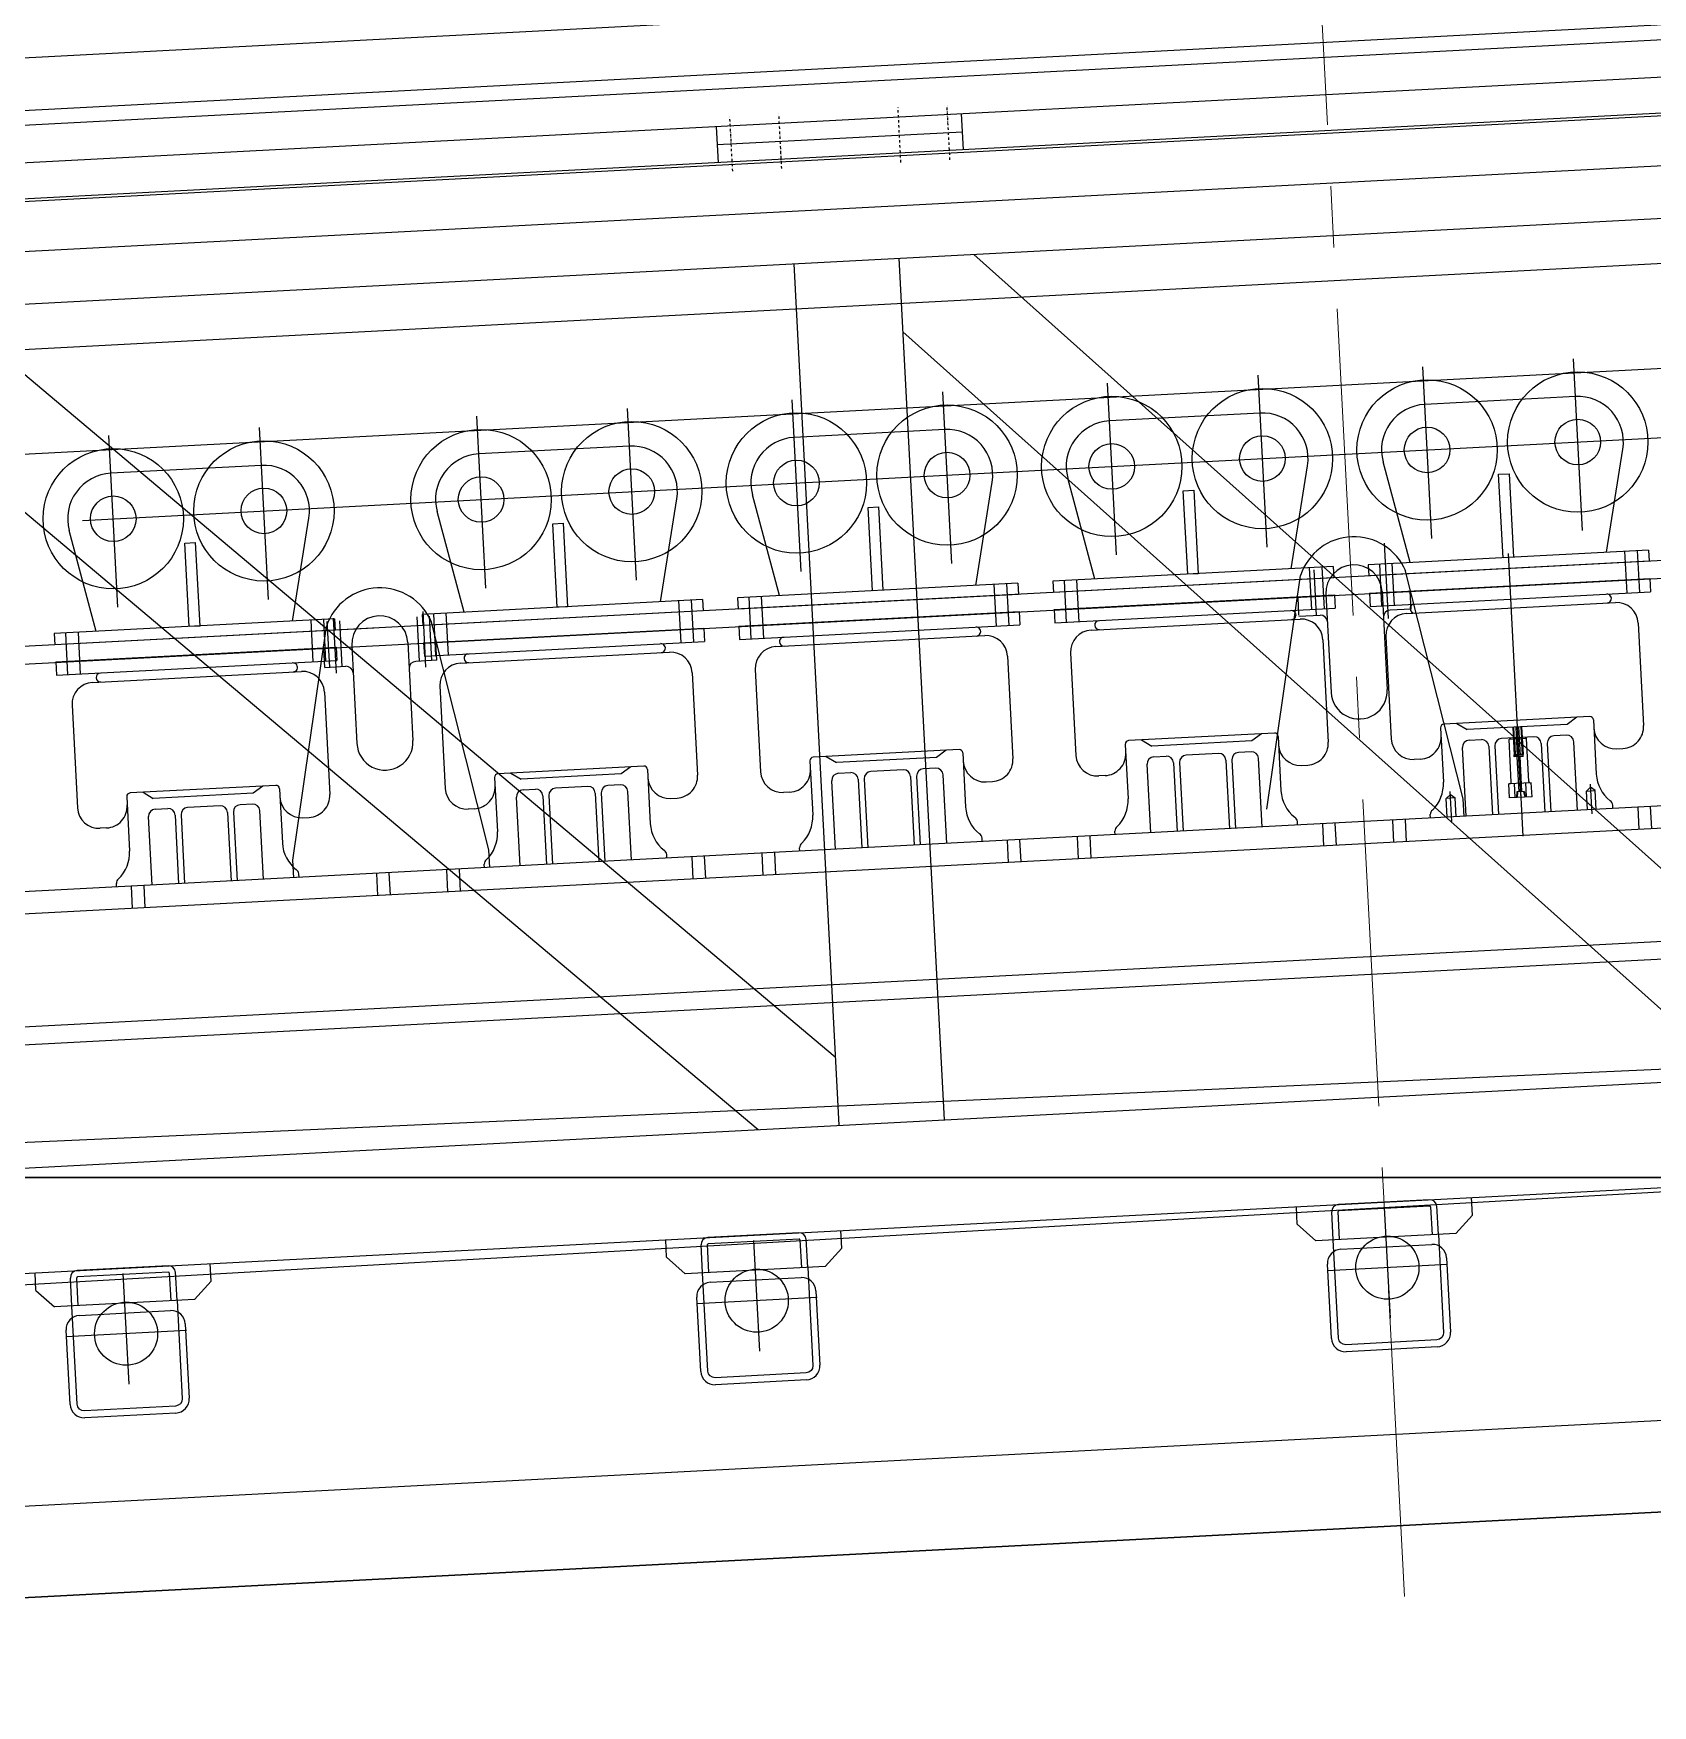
# Model space of a CAD drawing. Extents: x -114252 to 133381, y -28335 to 130380.
# Drawn here: x 36785 to 39092, y 8248 to 10630 of the extents above; entities that cross this region are included whole.
import ezdxf

# ---------------------------------------------------------------- set-up
doc = ezdxf.new("R2010")
doc.units = 0
doc.header["$LTSCALE"] = 3.5
doc.header["$MEASUREMENT"] = 0
doc.linetypes.add('CENTER', pattern=[2, 1.25, -0.25, 0.25, -0.25])
doc.linetypes.add('DASHDOTX2', pattern=[2, 1, -0.5, 0, -0.5])
doc.layers.get('0').update_dxf_attribs({"linetype": 'CONTINUOUS'})
doc.layers.add('_REFERENCE', color=253, linetype='CONTINUOUS')
doc.layers.add('piplayeq', color=200, linetype='CONTINUOUS')
doc.layers.add('CENTRELINES', color=1, linetype='CENTER', lineweight=5)

# ---------------------------------------------------------------- blocks, each defined once
blk = doc.blocks.new('tensioner_profile')
for p, q in [((-2045.000000000262, -415.967948809164), (2045.000000000262, -415.967948809164)), ((-2036.376327548016, -512.156778659926), (2177.10071664596, -512.156778659963)), ((-2036.376327548016, -620.627546047239), (2177.10071664596, -620.627546047275)), ((-2045.000000000277, -766.767948809167), (2020.000000000277, -766.767948809167)), ((-1979.976918208748, -766.767948809167), (-770.000000000277, -1898.141450467752)), ((-770.000000000277, -766.767948809167), (-770.000000000291, -1995.967948809193)), ((-620.000000000277, -766.767948809167), (-620.000000000277, -1995.967948809193)), ((-512.913145685292, -766.767948809167), (620.000000000277, -1890.913273956489)), ((-2245.091955068056, -830.996788437922), (2294.550709984309, -830.769083395942)), ((-620.000000000291, -871.822623661879), (512.913145685307, -1995.967948809193)), ((-2045.000000000277, -911.326267886434), (-885.001647096186, -1995.967948809193)), ((-1542.50000000064, -1205.10841382236), (-1542.50000000064, -960.040451464302)), ((-1017.50000000064, -1205.10841382236), (-1017.50000000064, -960.040451464302)), ((-567.50000000064, -1205.10841382236), (-567.50000000064, -960.040451464302)), ((-117.50000000064, -1205.10841382236), (-117.50000000064, -960.040451464302)), ((332.49999999936, -1205.10841382236), (332.49999999936, -960.040451464302)), ((2294.558233870834, -980.367396933856), (-2245.084431181545, -980.595101975829)), ((-1542.50000000064, -1013.824432643327), (-1757.50000000067, -1013.824432643327)), ((-1017.50000000064, -1013.824432643327), (-1232.50000000067, -1013.824432643327)), ((-567.50000000064, -1013.824432643327), (-782.500000000669, -1013.824432643327)), ((-117.50000000064, -1013.824432643327), (-332.500000000669, -1013.824432643327)), ((332.49999999936, -1013.824432643327), (117.499999999331, -1013.824432643327)), ((-1790.000000000699, -1237.824432643334), (-1821.065727650159, -1092.403765042021)), ((-1510.000000000582, -1237.824432643334), (-1478.934272351122, -1092.403765042021)), ((-1265.000000000699, -1237.824432643334), (-1296.065727650159, -1092.403765042021)), ((-985.000000000582, -1237.824432643334), (-953.934272351122, -1092.403765042021)), ((-815.000000000699, -1237.824432643334), (-846.065727650159, -1092.403765042021)), ((-535.000000000582, -1237.824432643334), (-503.934272351122, -1092.403765042021)), ((-365.000000000699, -1237.824432643334), (-396.065727650159, -1092.403765042021)), ((-85.000000000582, -1237.824432643334), (-53.934272351122, -1092.403765042021)), ((84.999999999302, -1237.824432643334), (53.934272349841, -1092.403765042021)), ((364.999999999418, -1237.824432643334), (396.065727648878, -1092.403765042021)), ((49.999999999243, -1315.675205511907), (49.999999999331, -1208.471269528527)), ((-1834.000000000648, -1237.824432643334), (-1834.000000000699, -1297.32443264209)), ((-1816.000000000633, -1237.824432643335), (-1816.000000000699, -1297.32443264209)), ((-1484.00000000067, -1237.824432643334), (-1484.00000000072, -1297.324432642091)), ((-1466.00000000067, -1237.824432643334), (-1466.000000000728, -1297.32443264209)), ((-1451.500000000437, -1314.940826144688), (-1451.500000000437, -1236.581275999626)), ((-1323.500000000459, -1313.128981223797), (-1323.500000000459, -1233.872627527038)), ((-1309.00000000064, -1237.824432643334), (-1309.000000000691, -1297.32443264209)), ((-1291.000000000648, -1237.824432643334), (-1291.000000000699, -1297.32443264209)), ((-959.000000000669, -1237.824432643335), (-959.00000000072, -1297.324432642091)), ((-941.000000000669, -1237.824432643335), (-941.000000000728, -1297.324432642091)), ((-859.000000000633, -1237.824432643335), (-859.000000000699, -1297.324432642091)), ((-841.00000000064, -1237.824432643335), (-841.000000000691, -1297.324432642091)), ((-509.000000000669, -1237.824432643334), (-509.000000000728, -1297.32443264209)), ((-491.000000000669, -1237.824432643334), (-491.000000000728, -1297.32443264209)), ((-409.00000000064, -1237.824432643334), (-409.000000000699, -1297.32443264209)), ((-391.00000000064, -1237.824432643334), (-391.000000000699, -1297.32443264209)), ((-59.000000000662, -1237.824432643335), (-59.000000000728, -1297.324432642091)), ((-41.000000000669, -1237.824432643334), (-41.000000000728, -1297.324432642091)), ((40.99999999936, -1237.824432643334), (40.999999999309, -1297.32443264209)), ((58.999999999367, -1237.824432643334), (58.999999999302, -1297.32443264209)), ((390.999999999331, -1237.824432643334), (390.999999999272, -1297.32443264209)), ((408.999999999331, -1237.824432643334), (408.999999999272, -1297.32443264209)), ((2309.999999999782, -1253.824432642105), (-2310.000000000219, -1253.824432642105)), ((-1527.500000000437, -1578.074432642112), (-1462.10375480284, -1247.840531081151)), ((-1460.500000000437, -1306.036277563058), (-1460.500000000451, -1241.124432642101)), ((-1442.500000000444, -1306.036277563072), (-1442.500000000444, -1241.124432642101)), ((-1332.500000000451, -1304.224432642179), (-1332.500000000466, -1241.124432642101)), ((-1314.500000000466, -1304.224432642164), (-1314.500000000459, -1241.124432642101)), ((-1247.500000000437, -1578.074432642097), (-1312.896245198026, -1247.840531081151)), ((-137.257067487168, -1578.074432642112), (-71.860822289571, -1247.840531081151)), ((-52.257067487175, -1306.036277563072), (-52.257067487175, -1241.1244326421)), ((142.74293251284, -1578.074432642097), (77.346687315236, -1247.840531081151)), ((2309.999999999782, -1279.224432642106), (-2310.000000000219, -1279.224432642106)), ((-1850.000000000713, -1278.274432642102), (-1850.000000000728, -1297.324432642091)), ((-1850.000000000713, -1278.274432642102), (-1450.000000000735, -1278.274432642103)), ((-1467.500000000451, -1306.036277563072), (-1467.500000000459, -1279.224432642106)), ((-1450.000000000706, -1278.274432642102), (-1450.000000000728, -1297.32443264209)), ((-1427.500000000429, -1276.724432642107), (-1427.500000000437, -1416.724432642107)), ((-1347.500000000429, -1276.724432642106), (-1347.500000000444, -1416.724432642107)), ((-1325.000000000713, -1278.274432642102), (-1325.00000000072, -1297.324432642091)), ((-1325.000000000713, -1278.274432642102), (-925.000000000742, -1278.274432642102)), ((-1307.500000000451, -1304.224432642179), (-1307.500000000451, -1279.224432642107)), ((-925.000000000713, -1278.274432642103), (-925.000000000728, -1297.32443264209)), ((-875.000000000713, -1278.274432642103), (-875.00000000072, -1297.32443264209)), ((-875.000000000713, -1278.274432642103), (-475.000000000742, -1278.274432642102)), ((-475.000000000713, -1278.274432642102), (-475.000000000728, -1297.324432642091)), ((-425.000000000713, -1278.274432642102), (-425.000000000728, -1297.32443264209)), ((-425.000000000713, -1278.274432642102), (-25.000000000735, -1278.274432642102)), ((-77.257067487182, -1304.224432642179), (-77.257067487182, -1279.224432642107)), ((-37.257067487168, -1276.724432642106), (-37.257067487168, -1416.724432642107)), ((-25.000000000706, -1278.274432642102), (-25.000000000728, -1297.32443264209)), ((24.999999999294, -1278.274432642103), (24.999999999272, -1297.32443264209)), ((24.999999999294, -1278.274432642103), (424.999999999258, -1278.274432642102)), ((42.74293251284, -1276.724432642107), (42.742932512825, -1416.724432642106)), ((82.742932512825, -1304.224432642179), (82.742932512818, -1279.224432642107)), ((424.999999999287, -1278.274432642103), (424.99999999928, -1297.32443264209)), ((-1850.000000000713, -1297.32443264209), (-1450.000000000742, -1297.32443264209)), ((-1799.009225518385, -1310.024432642073), (-1500.990774483027, -1310.024432642088)), ((-1467.500000000451, -1306.036277563072), (-1437.500000000437, -1306.036277563072)), ((-1307.500000000451, -1304.224432642179), (-1337.500000000459, -1304.22443264218)), ((-1325.000000000706, -1297.324432642091), (-925.000000000742, -1297.32443264209)), ((-1274.009225518385, -1310.024432642074), (-975.990774483027, -1310.024432642088)), ((-875.000000000706, -1297.32443264209), (-475.000000000742, -1297.324432642091)), ((-824.009225518385, -1310.024432642073), (-525.99077448302, -1310.024432642087)), ((-425.000000000713, -1297.32443264209), (-25.000000000742, -1297.32443264209)), ((-374.009225518385, -1310.024432642073), (-75.990774483027, -1310.024432642087)), ((-77.257067487182, -1306.036277563071), (-47.257067487168, -1306.036277563072)), ((24.999999999287, -1297.324432642091), (424.999999999265, -1297.32443264209)), ((82.742932512825, -1304.224432642179), (52.742932512818, -1304.224432642179)), ((75.990774481616, -1310.024432642073), (374.009225516973, -1310.024432642088)), ((-1830.020000000695, -1341.035207124376), (-1830.020000000717, -1487.265338125167)), ((-1469.980000000709, -1341.035207124377), (-1469.980000000709, -1487.265338125166)), ((-1305.020000000703, -1341.035207124377), (-1305.02000000071, -1487.265338125166)), ((-944.980000000702, -1341.035207124376), (-944.980000000709, -1487.265338125166)), ((-855.020000000703, -1341.035207124376), (-855.020000000724, -1487.265338125167)), ((-494.980000000716, -1341.035207124376), (-494.980000000702, -1487.265338125166)), ((-405.020000000695, -1341.035207124376), (-405.020000000717, -1487.265338125167)), ((-44.980000000709, -1341.035207124376), (-44.980000000702, -1487.265338125167)), ((44.979999999297, -1341.035207124377), (44.979999999283, -1487.265338125166)), ((405.019999999291, -1341.035207124376), (405.019999999291, -1487.265338125167)), ((-1759.023451036075, -1475.247378819382), (-1759.02345103609, -1552.87527226199)), ((-1545.976548965351, -1470.247378819338), (-1754.023451036075, -1470.247378819383)), ((-1735.473051048262, -1470.247378819339), (-1721.325027779123, -1479.758097188614)), ((-1564.526948953164, -1470.247378819339), (-1578.674972222296, -1479.758097188614)), ((-1540.976548965351, -1475.247378819339), (-1540.976548965337, -1552.87527226199)), ((-1234.023451036075, -1475.247378819383), (-1234.02345103609, -1552.87527226199)), ((-1020.976548965351, -1470.247378819338), (-1229.023451036068, -1470.247378819383)), ((-1210.473051048255, -1470.247378819339), (-1196.325027779123, -1479.758097188613)), ((-1039.526948953164, -1470.247378819339), (-1053.674972222303, -1479.758097188614)), ((-1015.976548965344, -1475.247378819338), (-1015.976548965336, -1552.87527226199)), ((-784.023451036075, -1475.247378819383), (-784.023451036082, -1552.875272261991)), ((-570.976548965344, -1470.247378819338), (-779.023451036075, -1470.247378819383)), ((-760.47305104827, -1470.247378819338), (-746.325027779123, -1479.758097188614)), ((-589.526948953164, -1470.247378819339), (-603.674972222303, -1479.758097188613)), ((-565.976548965351, -1475.247378819338), (-565.976548965336, -1552.87527226199)), ((-334.023451036075, -1475.247378819382), (-334.023451036097, -1552.87527226199)), ((-120.976548965351, -1470.247378819338), (-329.023451036075, -1470.247378819382)), ((-310.473051048262, -1470.247378819338), (-296.325027779123, -1479.758097188613)), ((-139.526948953164, -1470.247378819338), (-153.674972222303, -1479.758097188613)), ((-115.976548965351, -1475.247378819338), (-115.976548965336, -1552.87527226199)), ((115.976548963932, -1475.247378819383), (115.97654896391, -1552.87527226199)), ((329.023451034649, -1470.247378819339), (120.976548963925, -1470.247378819382)), ((139.526948951738, -1470.247378819338), (153.674972220884, -1479.758097188614)), ((310.473051046836, -1470.247378819338), (296.325027777697, -1479.758097188613)), ((334.023451034649, -1475.247378819338), (334.023451034664, -1552.87527226199)), ((-1578.674972222289, -1479.758097188598), (-1721.325027779123, -1479.758097188643)), ((-1719.446652474726, -1495.074432642105), (-1701.640236048923, -1495.074432642105)), ((-1626.883062449284, -1495.074432642119), (-1673.116937552128, -1495.074432642105)), ((-1580.5533475267, -1495.074432642105), (-1598.359763952496, -1495.074432642105)), ((-1053.674972222289, -1479.758097188598), (-1196.325027779123, -1479.758097188642)), ((-1194.446652474726, -1495.074432642105), (-1176.64023604893, -1495.074432642105)), ((-1101.883062449284, -1495.074432642119), (-1148.116937552128, -1495.074432642105)), ((-1055.5533475267, -1495.074432642105), (-1073.359763952496, -1495.074432642105)), ((-603.674972222289, -1479.758097188598), (-746.325027779123, -1479.758097188643)), ((-744.446652474726, -1495.074432642105), (-726.640236048923, -1495.074432642105)), ((-651.883062449284, -1495.074432642119), (-698.11693755212, -1495.074432642105)), ((-605.5533475267, -1495.074432642105), (-623.359763952496, -1495.074432642105)), ((-153.674972222289, -1479.758097188598), (-296.325027779123, -1479.758097188642)), ((-294.446652474719, -1495.074432642105), (-276.640236048923, -1495.074432642106)), ((-201.883062449284, -1495.074432642119), (-248.116937552128, -1495.074432642105)), ((-155.5533475267, -1495.074432642105), (-173.359763952496, -1495.074432642105)), ((296.325027777712, -1479.758097188599), (153.674972220884, -1479.758097188643)), ((155.553347525267, -1495.074432642105), (173.35976395107, -1495.074432642105)), ((248.116937550723, -1495.074432642119), (201.88306244788, -1495.074432642105)), ((214.499999999287, -1495.074432642119), (212.499999999287, -1497.074432642119)), ((212.499999999294, -1558.074432642119), (212.499999999287, -1497.074432642119)), ((237.499999999294, -1497.07443264212), (212.499999999287, -1497.074432642119)), ((218.649999999303, -1479.758097188627), (218.649999999296, -1519.474432642113)), ((219.649999999296, -1479.758097188627), (219.649999999296, -1520.474432642099)), ((220.149999999296, -1495.074432642119), (220.149999999303, -1519.07443264212)), ((224.999999999287, -1577.300206250999), (224.999999999287, -1490.07443264212)), ((229.8499999993, -1495.07443264212), (229.849999999293, -1519.074432642119)), ((230.349999999278, -1479.758097188627), (230.3499999993, -1520.474432642113)), ((231.349999999278, -1479.758097188628), (231.349999999278, -1519.474432642113)), ((237.499999999294, -1497.07443264212), (235.499999999287, -1495.074432642119)), ((237.499999999287, -1558.07443264212), (237.499999999294, -1497.07443264212)), ((294.4466524733, -1495.074432642106), (276.640236047511, -1495.074432642105)), ((-1790.034225518393, -1518.276112607484), (-1799.009225518392, -1518.276112607485)), ((-1729.446652474726, -1603.074432642106), (-1729.446652474719, -1505.074432642105)), ((-1691.64023604893, -1505.074432642106), (-1691.64023604893, -1603.074432642106)), ((-1683.116937552142, -1505.074432642106), (-1683.116937552142, -1603.074432642105)), ((-1616.883062449284, -1505.07443264212), (-1616.883062449284, -1603.074432642105)), ((-1608.359763952496, -1505.074432642105), (-1608.359763952489, -1603.074432642106)), ((-1570.553347526693, -1603.074432642106), (-1570.5533475267, -1505.074432642105)), ((-1509.965774483033, -1518.276112607484), (-1500.990774483027, -1518.276112607484)), ((-1265.034225518393, -1518.276112607484), (-1274.009225518399, -1518.276112607484)), ((-1204.446652474726, -1603.074432642105), (-1204.446652474726, -1505.074432642105)), ((-1166.64023604893, -1505.074432642105), (-1166.640236048923, -1603.074432642106)), ((-1158.116937552135, -1505.074432642106), (-1158.116937552135, -1603.074432642106)), ((-1091.883062449277, -1505.074432642119), (-1091.883062449277, -1603.074432642105)), ((-1083.359763952496, -1505.074432642105), (-1083.359763952496, -1603.074432642106)), ((-1045.5533475267, -1603.074432642106), (-1045.5533475267, -1505.074432642105)), ((-984.965774483033, -1518.276112607484), (-975.99077448302, -1518.276112607485)), ((-815.034225518393, -1518.276112607485), (-824.009225518399, -1518.276112607484)), ((-754.446652474719, -1603.074432642105), (-754.446652474726, -1505.074432642106)), ((-716.64023604893, -1505.074432642105), (-716.640236048923, -1603.074432642105)), ((-708.11693755215, -1505.074432642105), (-708.116937552142, -1603.074432642106)), ((-641.883062449284, -1505.07443264212), (-641.883062449284, -1603.074432642105)), ((-633.359763952489, -1505.074432642105), (-633.359763952496, -1603.074432642105)), ((-595.5533475267, -1603.074432642106), (-595.553347526693, -1505.074432642105)), ((-534.965774483033, -1518.276112607485), (-525.990774483027, -1518.276112607484)), ((-365.034225518393, -1518.276112607484), (-374.009225518399, -1518.276112607484)), ((-304.446652474733, -1603.074432642105), (-304.446652474726, -1505.074432642105)), ((-266.64023604893, -1505.074432642106), (-266.64023604893, -1603.074432642105)), ((-258.116937552142, -1505.074432642106), (-258.116937552135, -1603.074432642105)), ((-191.883062449284, -1505.07443264212), (-191.883062449277, -1603.074432642106)), ((-183.359763952496, -1505.074432642105), (-183.359763952489, -1603.074432642106)), ((-145.553347526693, -1603.074432642105), (-145.5533475267, -1505.074432642105)), ((-84.965774483033, -1518.276112607484), (-75.990774483027, -1518.276112607485)), ((84.965774481614, -1518.276112607484), (75.990774481601, -1518.276112607484)), ((145.553347525274, -1603.074432642105), (145.553347525274, -1505.074432642105)), ((183.35976395107, -1505.074432642105), (183.35976395107, -1603.074432642106)), ((191.883062447858, -1505.074432642105), (191.883062447858, -1603.074432642105)), ((231.499999999287, -1519.07443264212), (218.499999999287, -1519.074432642119)), ((218.499999999294, -1522.07443264212), (218.499999999287, -1519.074432642119)), ((231.499999999287, -1522.074432642119), (218.499999999294, -1522.07443264212)), ((219.649999999296, -1520.474432642113), (218.649999999296, -1519.474432642113)), ((231.349999999278, -1519.474432642113), (218.649999999296, -1519.474432642113)), ((230.349999999286, -1520.474432642114), (219.649999999296, -1520.474432642113)), ((222.999999999294, -1572.074432642119), (222.999999999294, -1522.074432642119)), ((226.999999999287, -1572.074432642119), (226.999999999287, -1522.07443264212)), ((231.349999999278, -1519.474432642113), (230.349999999286, -1520.474432642114)), ((231.499999999287, -1522.074432642119), (231.499999999287, -1519.07443264212)), ((258.116937550723, -1505.07443264212), (258.116937550716, -1603.074432642105)), ((266.640236047504, -1505.074432642105), (266.640236047504, -1603.074432642105)), ((304.4466524733, -1603.074432642105), (304.4466524733, -1505.074432642106)), ((365.034225516974, -1518.276112607484), (374.009225516973, -1518.276112607484)), ((118.548999999286, -1576.124432642093), (124.898999999299, -1571.019424588863)), ((124.898999999292, -1609.179939692499), (124.898999999292, -1566.804608494196)), ((124.898999999299, -1571.019424588863), (131.248999999305, -1576.124432642094)), ((240.999999999287, -1560.074432642119), (208.999999999287, -1560.074432642119)), ((208.999999999287, -1580.074432642119), (208.999999999287, -1560.074432642119)), ((216.999999999287, -1580.074432642119), (216.999999999294, -1560.07443264212)), ((219.757839963393, -1572.074432642119), (218.649999999296, -1580.074432642119)), ((220.624950240977, -1572.074432642119), (219.517110276858, -1580.074432642119)), ((230.242160035181, -1572.07443264212), (219.757839963393, -1572.074432642119)), ((229.375049757611, -1572.074432642119), (230.482889721723, -1580.074432642119)), ((230.242160035181, -1572.07443264212), (231.349999999293, -1580.07443264212)), ((232.999999999287, -1580.074432642119), (232.999999999287, -1560.074432642119)), ((240.999999999287, -1580.074432642119), (240.999999999287, -1560.074432642119)), ((325.100999999282, -1571.019424588863), (318.750999999284, -1576.124432642094)), ((325.100999999282, -1609.179939692498), (325.100999999282, -1566.804608494196)), ((331.450999999288, -1576.124432642093), (325.100999999282, -1571.019424588863)), ((-1527.500000000429, -1603.074432642113), (-1527.500000000437, -1578.074432642112)), ((-1247.500000000437, -1603.074432642098), (-1247.500000000437, -1578.074432642097)), ((131.248999999305, -1576.124432642094), (118.548999999286, -1576.124432642108)), ((118.548999999286, -1603.074432642119), (118.548999999286, -1576.124432642093)), ((131.248999999305, -1603.07443264212), (131.248999999305, -1576.124432642094)), ((142.742932512832, -1603.074432642097), (142.74293251284, -1578.074432642097)), ((240.999999999287, -1580.074432642119), (208.999999999287, -1580.074432642119)), ((318.750999999284, -1576.124432642094), (331.450999999288, -1576.124432642108)), ((318.750999999284, -1603.074432642119), (318.750999999284, -1576.124432642094)), ((331.450999999288, -1603.07443264212), (331.450999999288, -1576.124432642093)), ((2349.999999999826, -1603.074432642097), (-2350.000000000262, -1603.074432642097)), ((-1780.20000000071, -1603.07443264209), (-1780.200000000725, -1597.994432642104)), ((-1519.800000000709, -1603.07443264209), (-1519.800000000702, -1597.994432642103)), ((-1255.200000000703, -1603.074432642091), (-1255.200000000732, -1597.994432642103)), ((-994.800000000709, -1603.074432642091), (-994.800000000701, -1597.994432642103)), ((-805.200000000703, -1603.07443264209), (-805.200000000725, -1597.994432642104)), ((-544.800000000716, -1603.07443264209), (-544.800000000701, -1597.994432642103)), ((-355.20000000071, -1603.074432642091), (-355.200000000725, -1597.994432642103)), ((-94.800000000709, -1603.074432642091), (-94.800000000701, -1597.994432642103)), ((94.79999999929, -1603.074432642091), (94.799999999283, -1597.994432642104)), ((355.199999999284, -1603.07443264209), (355.199999999306, -1597.994432642103)), ((2349.999999999855, -1634.824432641573), (-2350.000000000269, -1634.824432641574)), ((-2292.85000001191, -1795.224432642273), (2292.850000011473, -1795.224432642274)), ((-2292.85000001191, -1820.62443264229), (2292.85000001148, -1820.624432642289)), ((-2594.42895965535, -1954.305813155276), (2375.539242857689, -1992.775551689309)), ((-2045.000000000291, -1995.967948809194), (2045.000000000291, -1995.967948809193)), ((-2170.000000000277, -2163.172744583331), (2374.378211702977, -2143.172744584255)), ((-2615.55000000028, -2145.967948809186), (2655.000000000269, -2145.967948809193)), ((-1924.999999999971, -2170.967948809194), (-1924.999999999978, -2145.967948809194)), ((-1800, -2153.402840837772), (-1800.000000000007, -2311.553436070404)), ((-1674.999999999993, -2170.967948809194), (-1674.999999999986, -2145.967948809193)), ((-1024.999999999971, -2170.967948809193), (-1024.999999999986, -2145.967948809194)), ((-900, -2153.402840837771), (-900, -2311.553436070405)), ((-775, -2170.967948809193), (-774.999999999993, -2145.967948809194)), ((-124.999999999971, -2170.967948809194), (-124.999999999978, -2145.967948809193)), ((0, -2153.402840837771), (0, -2311.553436070404)), ((125, -2170.967948809194), (125.000000000015, -2145.967948809193)), ((-1924.999999999971, -2170.967948809194), (-1899.999999999971, -2195.967948809193)), ((-1674.999999999993, -2170.967948809194), (-1700, -2195.967948809193)), ((-1024.999999999971, -2170.967948809193), (-999.999999999971, -2195.967948809193)), ((-775, -2170.967948809193), (-800, -2195.967948809193)), ((-124.999999999971, -2170.967948809194), (-99.999999999971, -2195.967948809193)), ((125, -2170.967948809194), (100, -2195.967948809193)), ((-1700, -2195.967948809193), (-1899.999999999971, -2195.967948809193)), ((-1865, -2209.792987795504), (-1734.999999999986, -2209.792987795503)), ((-800, -2195.967948809193), (-999.999999999971, -2195.967948809193)), ((-964.999999999993, -2209.792987795504), (-834.999999999986, -2209.792987795504)), ((100, -2195.967948809193), (-99.999999999971, -2195.967948809193)), ((-65, -2209.792987795504), (65.000000000015, -2209.792987795503)), ((-1714.009853042255, -2239.39298779551), (-1885.990146957716, -2239.392987795509)), ((-1885.000000000007, -2335.963289112676), (-1885, -2229.79298779551)), ((-1715, -2229.79298779551), (-1715, -2335.963289112668)), ((-814.009853042247, -2239.392987795509), (-985.990146957709, -2239.39298779551)), ((-985, -2335.963289112675), (-985.000000000007, -2229.79298779551)), ((-815, -2229.79298779551), (-814.999999999993, -2335.963289112669)), ((85.990146957745, -2239.39298779551), (-85.990146957709, -2239.392987795509)), ((-85, -2335.963289112676), (-85, -2229.79298779551)), ((85, -2229.79298779551), (85, -2335.963289112668)), ((-1734.999999999993, -2355.963289112676), (-1865, -2355.963289112669)), ((-835, -2355.963289112676), (-964.999999999993, -2355.963289112669)), ((65.000000000007, -2355.963289112675), (-65, -2355.963289112669)), ((-2138.029001720199, -2477.018704217742), (2258.753390818114, -2477.01870421778))]:
    blk.add_line(p, q)
at = {"ltscale": 0.5}
for p, q in [((-2170.000000000277, -490.967948809164), (2170.000000000277, -490.967948809164)), ((-2170.000000000277, -691.767948809167), (2170.000000000277, -691.767948809167)), ((224.999999999287, -1232.250802373885), (224.999999999294, -1635.51237838086))]:
    blk.add_line(p, q, dxfattribs=at)
at = {"linetype": 'DASHDOTX2'}
for p, q in [((-849.978565304627, -630.438653751888), (-849.978565304627, -552.297243866444)), ((-779.978565304627, -630.438653751888), (-779.978565304627, -552.297243866444)), ((-609.978565304627, -630.438653751888), (-609.978565304627, -552.297243866444)), ((-539.978565304627, -630.438653751888), (-539.978565304627, -552.297243866444))]:
    blk.add_line(p, q, dxfattribs=at)
at = {"ltscale": 0.3}
for p, q in [((-1757.500000000699, -1205.10841382236), (-1757.500000000699, -960.040451464302)), ((-1232.500000000699, -1205.10841382236), (-1232.500000000699, -960.040451464302)), ((-782.500000000699, -1205.10841382236), (-782.500000000699, -960.040451464302)), ((-332.500000000699, -1205.10841382236), (-332.500000000699, -960.040451464302)), ((117.499999999302, -1205.10841382236), (117.499999999302, -960.040451464302)), ((-1801.283981179935, -1078.824432643756), (1801.283981179018, -1078.824432642105))]:
    blk.add_line(p, q, dxfattribs=at)
at = {"linetype": 'Continuous'}
for p, q in [((-1450.000000000633, -1237.824432643334), (-1850.000000000662, -1237.824432643328)), ((-1850.000000000662, -1237.824432643328), (-1850.00000000067, -1253.824432643327)), ((-1450.000000000633, -1237.824432643334), (-1450.00000000064, -1253.824432643327)), ((-925.00000000064, -1237.824432643334), (-1325.00000000067, -1237.824432643328)), ((-1325.00000000067, -1237.824432643328), (-1325.000000000662, -1253.824432643328)), ((-925.00000000064, -1237.824432643334), (-925.00000000064, -1253.824432643327)), ((-475.00000000064, -1237.824432643334), (-875.000000000669, -1237.824432643327)), ((-875.000000000669, -1237.824432643327), (-875.000000000669, -1253.824432643327)), ((-475.00000000064, -1237.824432643334), (-475.000000000633, -1253.824432643327)), ((-25.00000000064, -1237.824432643334), (-425.000000000662, -1237.824432643327)), ((-425.000000000662, -1237.824432643327), (-425.000000000662, -1253.824432643327)), ((-25.00000000064, -1237.824432643334), (-25.00000000064, -1253.824432643328)), ((424.99999999936, -1237.824432643334), (24.999999999331, -1237.824432643327)), ((24.999999999331, -1237.824432643328), (24.999999999331, -1253.824432643328)), ((424.99999999936, -1237.824432643334), (424.99999999936, -1253.824432643327)), ((-1395.000000000713, -1253.824432643385), (-1850.00000000067, -1253.824432643334)), ((-925.00000000064, -1253.824432643327), (-1325.000000000662, -1253.824432643334)), ((-475.000000000633, -1253.824432643327), (-875.000000000669, -1253.824432643334)), ((-25.00000000064, -1253.824432643328), (-425.000000000669, -1253.824432643334)), ((424.99999999936, -1253.824432643327), (24.999999999331, -1253.824432643335))]:
    blk.add_line(p, q, dxfattribs=at)
at = {"ltscale": 3}
for p, q in [((222.999999999287, -1479.758097188613), (222.999999999294, -1520.474432642129)), ((226.999999999287, -1479.758097188614), (226.999999999287, -1520.474432642128)), ((-1759.000000000735, -1634.824432641573), (-1759.000000000735, -1603.074432642098)), ((-1741.000000000742, -1634.824432641573), (-1741.000000000742, -1603.074432642097)), ((-1409.000000000713, -1634.824432641573), (-1409.000000000713, -1603.074432642097)), ((-1391.000000000706, -1634.824432641573), (-1391.000000000706, -1603.074432642098)), ((-1309.000000000742, -1634.824432641574), (-1309.000000000742, -1603.074432642098)), ((-1291.000000000742, -1634.824432641573), (-1291.000000000742, -1603.074432642098)), ((-959.000000000713, -1634.824432641574), (-959.000000000713, -1603.074432642098)), ((-941.000000000713, -1634.824432641574), (-941.000000000713, -1603.074432642098)), ((-859.000000000742, -1634.824432641573), (-859.000000000742, -1603.074432642098)), ((-841.000000000735, -1634.824432641573), (-841.000000000735, -1603.074432642098)), ((-509.000000000713, -1634.824432641573), (-509.000000000713, -1603.074432642097)), ((-491.000000000706, -1634.824432641573), (-491.000000000706, -1603.074432642097)), ((-409.000000000742, -1634.824432641573), (-409.000000000742, -1603.074432642098)), ((-391.000000000749, -1634.824432641573), (-391.000000000742, -1603.074432642097)), ((-59.000000000713, -1634.824432641573), (-59.000000000713, -1603.074432642098)), ((-41.000000000713, -1634.824432641573), (-41.000000000713, -1603.074432642098)), ((40.999999999265, -1634.824432641573), (40.999999999265, -1603.074432642097)), ((58.999999999258, -1634.824432641573), (58.999999999258, -1603.074432642097)), ((390.999999999287, -1634.824432641574), (390.999999999287, -1603.074432642098)), ((408.999999999294, -1634.824432641574), (408.999999999294, -1603.074432642099))]:
    blk.add_line(p, q, dxfattribs=at)
at = {"ltscale": 10}
for p, q in [((-1875, -2195.967948809194), (-1875, -2155.967948809193)), ((-1866, -2195.967948809194), (-1865.999999999978, -2155.967948809194)), ((-1735, -2154.967948809193), (-1864.999999999993, -2154.967948809194)), ((-1734, -2155.967948809194), (-1734, -2195.967948809193)), ((-1725, -2195.967948809193), (-1725, -2154.967948809194)), ((-975, -2195.967948809193), (-975.000000000007, -2155.967948809193)), ((-965.999999999993, -2195.967948809193), (-965.999999999986, -2155.967948809194)), ((-835, -2154.967948809194), (-964.999999999986, -2154.967948809194)), ((-834, -2155.967948809194), (-833.999999999993, -2195.967948809194)), ((-825, -2195.967948809194), (-825, -2154.967948809194)), ((-75, -2195.967948809194), (-75, -2155.967948809193)), ((-66, -2195.967948809194), (-65.999999999978, -2155.967948809194)), ((65, -2154.967948809193), (-64.999999999985, -2154.967948809193)), ((66, -2155.967948809193), (66, -2195.967948809193)), ((75.000000000007, -2195.967948809193), (75, -2154.967948809194))]:
    blk.add_line(p, q, dxfattribs=at)
at = {"ltscale": 15}
for p, q in [((-1735, -2145.967948809193), (-1865, -2145.967948809194)), ((-835, -2145.967948809193), (-964.999999999993, -2145.967948809194)), ((65, -2145.967948809193), (-64.999999999993, -2145.967948809194))]:
    blk.add_line(p, q, dxfattribs=at)
for points in [[(2345.000000000262, -565.967948809164), (-2345.000000000262, -565.967948809164)], [(-2345.000000000262, -565.967948809164), (-2345.000000000262, -616.767948809167), (2345.000000000262, -616.767948809167)], [(-869.978565304627, -565.967948809164), (-869.978565304627, -616.767948809167)], [(-519.978565304627, -616.767948809167), (-519.978565304627, -565.967948809164)], [(-869.978565304627, -591.367948809166), (-519.978565304627, -591.367948809166)]]:
    blk.add_lwpolyline(points)
for points in [[(-1642.50000000067, -1237.824432643334), (-1657.50000000067, -1237.824432643334), (-1657.50000000067, -1118.824432643334), (-1642.50000000067, -1118.824432643334)], [(-1117.500000000669, -1237.824432643334), (-1132.50000000067, -1237.824432643334), (-1132.50000000067, -1118.824432643334), (-1117.500000000669, -1118.824432643334)], [(-667.500000000669, -1237.824432643334), (-682.500000000669, -1237.824432643334), (-682.500000000669, -1118.824432643334), (-667.500000000669, -1118.824432643334)], [(-217.500000000669, -1237.824432643334), (-232.500000000669, -1237.824432643334), (-232.500000000669, -1118.824432643334), (-217.500000000669, -1118.824432643334)], [(232.499999999331, -1237.824432643334), (217.499999999331, -1237.824432643334), (217.499999999331, -1118.824432643334), (232.499999999331, -1118.824432643334)]]:
    blk.add_lwpolyline(points, close=True)
for points in [[(-1725, -2195.967948809193), (-1725, -2335.963289112676, -0.414213562373), (-1735, -2345.963289112676), (-1865, -2345.963289112675, -0.414213562373), (-1875.000000000007, -2335.963289112675), (-1875, -2195.967948809194)], [(-825, -2195.967948809194), (-825, -2335.963289112676, -0.414213562373), (-835, -2345.963289112676), (-965, -2345.963289112676, -0.414213562373), (-975, -2335.963289112675), (-975, -2195.967948809193)], [(75.000000000007, -2195.967948809193), (75, -2335.963289112676, -0.414213562373), (65, -2345.963289112676), (-65, -2345.963289112675, -0.414213562373), (-75, -2335.963289112675), (-75, -2195.967948809194)]]:
    blk.add_lwpolyline(points, format="xyb")
for centre, radius in [((-1757.50000000067, -1078.824432643327), 100), ((-1542.500000000582, -1078.824432643327), 100.0000000000317), ((-1232.50000000067, -1078.824432643327), 100), ((-1017.500000000582, -1078.824432643327), 100.0000000000317), ((-782.500000000669, -1078.824432643327), 100), ((-567.500000000582, -1078.824432643327), 100.0000000000317), ((-332.500000000669, -1078.824432643327), 100), ((-117.500000000582, -1078.824432643327), 100.0000000000317), ((117.499999999331, -1078.824432643327), 100), ((332.499999999418, -1078.824432643327), 100.0000000000317), ((-1757.50000000067, -1078.824432643327), 32.5), ((-1542.50000000064, -1078.824432643327), 32.5), ((-1232.50000000067, -1078.824432643327), 32.5), ((-1017.50000000064, -1078.824432643327), 32.5), ((-782.500000000669, -1078.824432643327), 32.5), ((-567.50000000064, -1078.824432643327), 32.5), ((-332.500000000669, -1078.824432643327), 32.5), ((-117.50000000064, -1078.824432643327), 32.5), ((117.499999999331, -1078.824432643327), 32.5), ((332.49999999936, -1078.824432643327), 32.5), ((-1799.999999999993, -2239.392987795503), 44.99999999999999), ((-899.999999999993, -2239.392987795503), 44.99999999999999), ((7e-12, -2239.392987795502), 44.99999999999999)]:
    blk.add_circle(centre, radius)
for centre, radius, start, end in [((-1757.500000000699, -1078.824432643327), 65, 90, 192.058647521662), ((-1542.500000000582, -1078.824432643327), 65, 347.941352478338, 90), ((-1232.500000000699, -1078.824432643327), 65, 90, 192.058647521662), ((-1017.500000000582, -1078.824432643327), 65, 347.941352478338, 90), ((-782.500000000699, -1078.824432643327), 65, 90, 192.058647521662), ((-567.500000000582, -1078.824432643327), 65, 347.941352478338, 90), ((-332.500000000699, -1078.824432643327), 65, 90, 192.058647521662), ((-117.500000000582, -1078.824432643327), 65, 347.941352478338, 90), ((117.499999999302, -1078.824432643327), 65, 90, 192.058647521662), ((332.499999999418, -1078.824432643327), 65, 347.941352478338, 90), ((-1387.500000000429, -1276.724432642106), 79.99999999999999, 19.765824910413, 158.83538147802), ((2.742932512832, -1276.724432642106), 80, 19.765824910422, 158.835381478002), ((-1387.500000000429, -1276.724432642106), 39.99999999999999, 0, 180), ((2.74293251284, -1276.724432642106), 39.99999999999999, 0, 180), ((-1799.009225518385, -1341.035207124377), 31.0107744823191, 90, 180), ((-1787.300000000702, -1303.674432642068), 6.349999999999999, 90, 270), ((-1512.700000000718, -1303.674432642067), 6.349999999999999, 270, 90), ((-1500.990774483027, -1341.035207124376), 31.0107744823191, 0, 90), ((-1437.500000000437, -1316.036277563071), 9.999999999999998, 0, 90), ((-1337.500000000451, -1314.22443264218), 9.999999999999998, 90, 180), ((-1274.009225518377, -1341.035207124377), 31.0107744823191, 90, 180), ((-1262.300000000702, -1303.674432642068), 6.349999999999999, 90, 270), ((-987.700000000725, -1303.674432642067), 6.349999999999999, 270, 90), ((-975.990774483027, -1341.035207124377), 31.0107744823191, 0, 90), ((-824.009225518385, -1341.035207124376), 31.0107744823191, 90, 180), ((-812.300000000701, -1303.674432642068), 6.349999999999999, 90, 270), ((-537.700000000725, -1303.674432642067), 6.349999999999999, 270, 90), ((-525.990774483027, -1341.035207124376), 31.0107744823191, 0, 90), ((-374.009225518385, -1341.035207124377), 31.0107744823191, 90, 180), ((-362.300000000701, -1303.674432642067), 6.349999999999999, 90, 270), ((-87.700000000717, -1303.674432642067), 6.349999999999999, 270, 90), ((-75.990774483027, -1341.035207124377), 31.0107744823191, 0, 90), ((-47.257067487168, -1316.036277563071), 9.999999999999998, 0, 90), ((52.742932512818, -1314.224432642179), 9.999999999999998, 90, 180), ((75.990774481616, -1341.035207124376), 31.0107744823191, 90, 180), ((87.699999999299, -1303.674432642067), 6.349999999999999, 90, 270), ((362.299999999275, -1303.674432642067), 6.349999999999999, 270, 90), ((374.009225516973, -1341.035207124376), 31.0107744823191, 0, 90), ((-1387.500000000429, -1416.724432642107), 39.99999999999999, 180, 0), ((2.74293251284, -1416.724432642106), 39.99999999999999, 180, 0), ((-1754.023451036075, -1475.247378819383), 4.999999999999999, 90, 180), ((-1545.976548965351, -1475.247378819338), 4.999999999999999, 0, 90), ((-1229.023451036068, -1475.247378819382), 4.999999999999999, 90, 180), ((-1020.976548965351, -1475.247378819339), 4.999999999999999, 0, 90), ((-779.023451036075, -1475.247378819383), 4.999999999999999, 90, 180), ((-570.976548965344, -1475.247378819338), 4.999999999999999, 0, 90), ((-329.023451036075, -1475.247378819383), 4.999999999999999, 90, 180), ((-120.976548965351, -1475.247378819338), 4.999999999999999, 0, 90), ((120.976548963925, -1475.247378819382), 4.999999999999999, 90, 180), ((329.023451034649, -1475.247378819339), 4.999999999999999, 0, 90), ((-1799.009225518399, -1487.265338125166), 31.0107744823191, 180, 270), ((-1790.034225518393, -1487.265338125167), 31.0107744823191, 270, 0), ((-1719.446652474719, -1505.074432642106), 9.999999999999998, 90, 180), ((-1701.64023604893, -1505.074432642106), 9.999999999999998, 0, 90), ((-1673.116937552142, -1505.074432642105), 9.999999999999998, 90, 180), ((-1626.883062449284, -1505.07443264212), 9.999999999999998, 0, 90), ((-1598.359763952496, -1505.074432642106), 9.999999999999998, 90, 180), ((-1580.5533475267, -1505.074432642105), 9.999999999999998, 0, 90), ((-1509.965774483033, -1487.265338125166), 31.0107744823191, 180, 270), ((-1500.990774483027, -1487.265338125166), 31.0107744823191, 270, 0), ((-1274.009225518392, -1487.265338125166), 31.0107744823191, 180, 270), ((-1265.034225518386, -1487.265338125166), 31.0107744823191, 270, 0), ((-1194.446652474726, -1505.074432642106), 9.999999999999998, 90, 180), ((-1176.64023604893, -1505.074432642106), 9.999999999999998, 0, 90), ((-1148.116937552135, -1505.074432642105), 9.999999999999998, 90, 180), ((-1101.883062449277, -1505.074432642119), 9.999999999999998, 0, 90), ((-1073.359763952496, -1505.074432642105), 9.999999999999998, 90, 180), ((-1055.5533475267, -1505.074432642106), 9.999999999999998, 0, 90), ((-984.965774483033, -1487.265338125166), 31.0107744823191, 180, 270), ((-975.990774483027, -1487.265338125167), 31.0107744823191, 270, 0), ((-824.009225518399, -1487.265338125166), 31.0107744823191, 180, 270), ((-815.034225518393, -1487.265338125166), 31.0107744823191, 270, 0), ((-744.446652474726, -1505.074432642105), 9.999999999999998, 90, 180), ((-726.64023604893, -1505.074432642105), 9.999999999999998, 0, 90), ((-698.11693755215, -1505.074432642105), 9.999999999999998, 90, 180), ((-651.883062449284, -1505.074432642119), 9.999999999999998, 0, 90), ((-623.359763952489, -1505.074432642106), 9.999999999999998, 90, 180), ((-605.553347526693, -1505.074432642106), 9.999999999999998, 0, 90), ((-534.965774483033, -1487.265338125167), 31.0107744823191, 180, 270), ((-525.990774483027, -1487.265338125167), 31.0107744823191, 270, 0), ((-374.009225518392, -1487.265338125166), 31.0107744823191, 180, 270), ((-365.034225518386, -1487.265338125167), 31.0107744823191, 270, 0), ((-294.446652474719, -1505.074432642105), 9.999999999999998, 90, 180), ((-276.64023604893, -1505.074432642106), 9.999999999999998, 0, 90), ((-248.116937552142, -1505.074432642105), 9.999999999999998, 90, 180), ((-201.883062449284, -1505.074432642119), 9.999999999999998, 0, 90), ((-173.359763952496, -1505.074432642105), 9.999999999999998, 90, 180), ((-155.5533475267, -1505.074432642105), 9.999999999999998, 0, 90), ((-84.965774483033, -1487.265338125167), 31.0107744823191, 180, 270), ((-75.990774483027, -1487.265338125167), 31.0107744823191, 270, 0), ((75.990774481601, -1487.265338125167), 31.0107744823191, 180, 270), ((84.965774481607, -1487.265338125166), 31.0107744823191, 270, 0), ((155.553347525274, -1505.074432642106), 9.999999999999998, 90, 180), ((173.35976395107, -1505.074432642105), 9.999999999999998, 0, 90), ((201.883062447858, -1505.074432642105), 9.999999999999998, 90, 180), ((248.116937550723, -1505.074432642119), 9.999999999999998, 0, 90), ((276.640236047504, -1505.074432642105), 9.999999999999998, 90, 180), ((294.4466524733, -1505.074432642106), 9.999999999999998, 0, 90), ((365.034225516967, -1487.265338125167), 31.0107744823191, 180, 270), ((374.00922551698, -1487.265338125168), 31.0107744823191, 270, 0), ((-1811.047971983069, -1552.492453155188), 52.02592940287781, 311.211902100046, 359.578400283482), ((-1488.95202801835, -1552.492453155189), 52.02592940287781, 180.421599716518, 228.788097899937), ((-1286.047971983077, -1552.492453155189), 52.02592940287781, 311.211902100046, 359.578400283482), ((-963.95202801835, -1552.492453155189), 52.02592940287781, 180.421599716518, 228.788097899937), ((-836.047971983076, -1552.492453155189), 52.02592940287781, 311.211902100046, 359.578400283482), ((-513.952028018342, -1552.492453155189), 52.02592940287781, 180.421599716518, 228.788097899937), ((-386.047971983076, -1552.492453155188), 52.02592940287781, 311.211902100046, 359.578400283482), ((-63.952028018342, -1552.492453155188), 52.02592940287781, 180.421599716518, 228.788097899937), ((63.952028016924, -1552.492453155189), 52.02592940287781, 311.211902100046, 359.578400283482), ((210.499999999287, -1558.07443264212), 2, 270, 0), ((239.499999999287, -1558.074432642119), 2, 180, 270), ((386.04797198165, -1552.492453155189), 52.02592940287781, 180.421599716518, 228.788097899937), ((-1772.580000000715, -1597.994432642103), 7.619999999999998, 123.366200257197, 180), ((-1527.420000000711, -1597.994432642104), 7.619999999999998, 0, 56.633799742803), ((-1247.580000000715, -1597.994432642103), 7.619999999999998, 123.366200257197, 180), ((-1002.420000000704, -1597.994432642104), 7.619999999999998, 0, 56.633799742803), ((-797.580000000715, -1597.994432642103), 7.619999999999998, 123.366200257197, 180), ((-552.420000000711, -1597.994432642103), 7.619999999999998, 0, 56.633799742803), ((-347.580000000708, -1597.994432642103), 7.619999999999998, 123.366200257197, 180), ((-102.420000000711, -1597.994432642103), 7.619999999999998, 0, 56.633799742803), ((102.419999999278, -1597.994432642103), 7.619999999999998, 123.366200257197, 180), ((347.579999999289, -1597.994432642103), 7.619999999999998, 0, 56.633799742803), ((-1864.999999999971, -2229.79298779551), 20.00000000001455, 90, 180), ((-1735, -2229.79298779551), 20.00000000000773, 0, 90), ((-964.999999999978, -2229.79298779551), 20.00000000001455, 90, 180), ((-835, -2229.792987795511), 20.00000000000773, 0, 90), ((-64.999999999971, -2229.79298779551), 20.00000000001455, 90, 180), ((65, -2229.79298779551), 20.00000000000773, 0, 90), ((-1865.000000000007, -2335.963289112669), 20.00000000000454, 180, 270), ((-1735.000000000015, -2335.963289112668), 20.00000000001455, 270, 0), ((-965, -2335.963289112669), 20.00000000000454, 180, 270), ((-835.000000000015, -2335.963289112669), 20.00000000001455, 270, 0), ((-65, -2335.963289112669), 20.00000000000454, 180, 270), ((64.999999999985, -2335.963289112668), 20.00000000001455, 270, 0)]:
    blk.add_arc(centre, radius, start, end)
for centre, radius, start, end in [((-1865, -2155.967948809194), 9.999999999999998, 90, 180), ((-1864.999999999986, -2155.967948809193), 1.000000000003638, 90, 180), ((-1735, -2155.967948809193), 9.999999999999998, 0, 90), ((-1735, -2155.967948809193), 1.000000000007276, 0, 90), ((-965, -2155.967948809194), 9.999999999999998, 90, 180), ((-964.999999999986, -2155.967948809193), 1.000000000003638, 90, 180), ((-835, -2155.967948809194), 9.999999999999998, 0, 90), ((-835, -2155.967948809194), 1.000000000007276, 0, 90), ((-65, -2155.967948809194), 9.999999999999998, 90, 180), ((-64.999999999985, -2155.967948809193), 1.000000000003638, 90, 180), ((64.999999999993, -2155.967948809193), 9.999999999999998, 0, 90), ((64.999999999993, -2155.967948809193), 1.000000000007276, 0, 90)]:
    blk.add_arc(centre, radius, start, end, dxfattribs=at)
at = {"layer": 'CENTRELINES', "ltscale": 100}
blk.add_line((0, -2708.866783192753), (0, 4256.786188949838), dxfattribs=at)
blk = doc.blocks.new('s2000_hull')
at = {"lineweight": 30}
blk.add_line((0, 9000), (120168, 9000), dxfattribs=at)
blk.add_lwpolyline([(0, 5500), (1500, 5500), (31500, 8124.659905778244), (48200, 9000)], dxfattribs=at)

msp = doc.modelspace()

# ---------------------------------------------------------------- block references
at = {"layer": '_REFERENCE'}
msp.add_blockref('s2000_hull', (0, 0), dxfattribs=at)
at = {"layer": 'piplayeq', "rotation": 3}
msp.add_blockref('tensioner_profile', (38597.38320218296, 11107.88021398972), dxfattribs=at)

doc.saveas('drawing.dxf')
